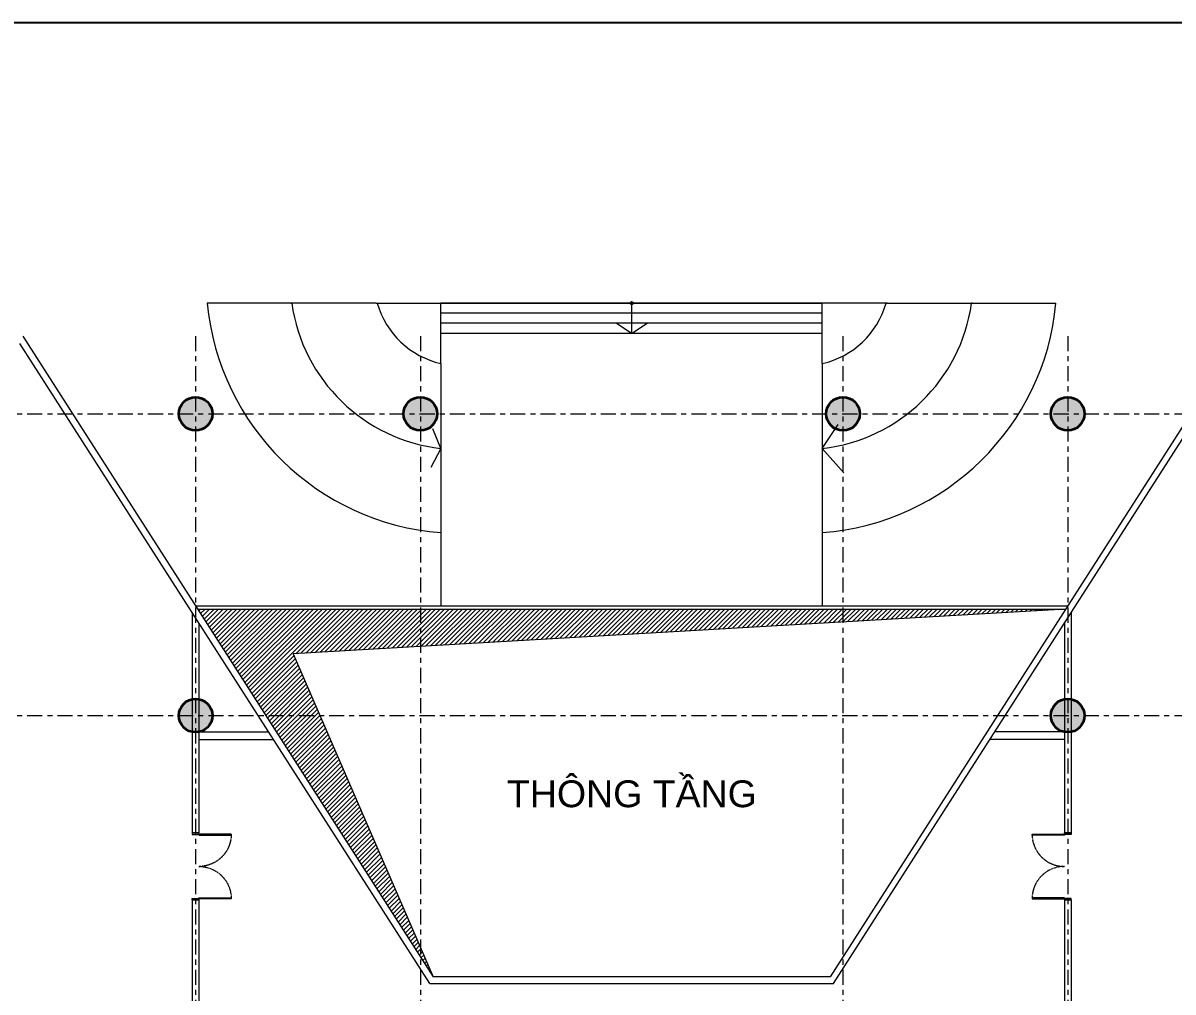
# Model space of a CAD drawing. Header units: millimetres. Extents: x 90964 to 877642, y 656808 to 1438307.
# Drawn here: x 355642 to 389927, y 1109288 to 1138189 of the extents above; entities that cross this region are included whole.
import ezdxf
from ezdxf.enums import TextEntityAlignment as Align

# ---------------------------------------------------------------- set-up
doc = ezdxf.new("R2010")
doc.units = ezdxf.units.MM
doc.header["$LTSCALE"] = 300
doc.linetypes.add('CENTER', pattern=[3, 1.5, -0.5, 0.5, -0.5])
doc.linetypes.add('HIDDEN2', pattern=[0.1875, 0.125, -0.0625])
doc.layers.get('Defpoints').update_dxf_attribs({"color": 6})
for name, color, linetype, lineweight in [('A-COT VACH', 2, 'Continuous', 35), ('A-CUA', 25, 'Continuous', 5), ('A-HATCH', 251, 'Continuous', 5), ('A-NET THAY', 125, 'Continuous', 18), ('A-TEXT', 9, 'Continuous', 18), ('A-TRUC', 250, 'CENTER', 5), ('A-WALL', 113, 'Continuous', 9)]:
    doc.layers.add(name, color=color, linetype=linetype, lineweight=lineweight)
doc.styles.add('A1-arial', font='arial.ttf', dxfattribs={"width": 0.8})

# ---------------------------------------------------------------- blocks, each defined once
blk = doc.blocks.new('LUOICOT THAPDOI')
at = {"layer": 'A-HATCH'}
h = blk.add_hatch(color=256, dxfattribs=at)
h.dxf.hatch_style = 1
edge = h.paths.add_edge_path()
edge.add_arc((220998, 1226625), 500, 0, 360)
edge = h.paths.add_edge_path()
edge.add_arc((233598, 1226625), 500, 0, 360)
edge = h.paths.add_edge_path()
edge.add_arc((246198, 1226625), 500, 0, 360)
edge = h.paths.add_edge_path()
edge.add_arc((246198, 1217625), 500, 0, 360)
edge = h.paths.add_edge_path()
edge.add_arc((233598, 1217625), 500, 0, 360)
edge = h.paths.add_edge_path()
edge.add_arc((220998, 1217625), 500, 0, 360)
edge = h.paths.add_edge_path()
edge.add_arc((214298, 1226625), 500, 0, 360)
edge = h.paths.add_edge_path()
edge.add_arc((201698, 1226625), 500, 0, 360)
edge = h.paths.add_edge_path()
edge.add_arc((194998, 1226625), 500, 0, 360)
edge = h.paths.add_edge_path()
edge.add_arc((182398, 1226625), 500, 0, 360)
edge = h.paths.add_edge_path()
edge.add_arc((169798, 1226625), 500, 0, 360)
edge = h.paths.add_edge_path()
edge.add_arc((169798, 1217625), 500, 0, 360)
edge = h.paths.add_edge_path()
edge.add_arc((169798, 1208625), 500, 0, 360)
edge = h.paths.add_edge_path()
edge.add_arc((169798, 1199625), 500, 0, 360)
edge = h.paths.add_edge_path()
edge.add_arc((182398, 1199625), 500, 0, 360)
edge = h.paths.add_edge_path()
edge.add_arc((182398, 1208625), 500, 0, 360)
edge = h.paths.add_edge_path()
edge.add_arc((182398, 1217625), 500, 0, 360)
edge = h.paths.add_edge_path()
edge.add_arc((194998, 1217625), 500, 0, 360)
edge = h.paths.add_edge_path()
edge.add_arc((194998, 1208625), 500, 0, 360)
edge = h.paths.add_edge_path()
edge.add_arc((194998, 1199625), 500, 0, 360)
edge = h.paths.add_edge_path()
edge.add_arc((201698, 1208625), 500, 0, 360)
edge = h.paths.add_edge_path()
edge.add_arc((214298, 1208625), 500, 0, 360)
edge = h.paths.add_edge_path()
edge.add_arc((220998, 1208625), 500, 0, 360)
edge = h.paths.add_edge_path()
edge.add_arc((220998, 1199625), 500, 0, 360)
edge = h.paths.add_edge_path()
edge.add_arc((233598, 1199625), 500, 0, 360)
edge = h.paths.add_edge_path()
edge.add_arc((233598, 1208625), 500, 0, 360)
edge = h.paths.add_edge_path()
edge.add_arc((246198, 1208625), 500, 0, 360)
edge = h.paths.add_edge_path()
edge.add_arc((246198, 1199625), 500, 0, 360)
at = {"layer": 'A-COT VACH'}
for centre in [(194998, 1226625), (201698, 1226625), (214298, 1226625), (220998, 1226625), (194998, 1217625), (220998, 1217625)]:
    blk.add_circle(centre, 500, dxfattribs=at)
at = {"layer": 'A-TRUC'}
for p, q in [((194998, 1228945), (194998, 1197405)), ((201698, 1228945), (201698, 1197405)), ((214298, 1228945), (214298, 1197405)), ((220998, 1228945), (220998, 1197405)), ((167478, 1226625), (248518, 1226625)), ((167478, 1217625), (248518, 1217625))]:
    blk.add_line(p, q, dxfattribs=at)
blk = doc.blocks.new('*U138')
for p, q in [((-2577, 1183), (-2617, 1183)), ((-2597, 100), (-2597, 1183)), ((-90, 1183), (-50, 1183)), ((-70, 100), (-70, 1183)), ((-2577, 100), (-2617, 100)), ((-90, 100), (-50, 100))]:
    blk.add_line(p, q)
for points in [[(-2617, 0), (-2577, 0), (-2577, 1283), (-2617, 1283)], [(-50, 0), (-90, 0), (-90, 1283), (-50, 1283)], [(0, -267), (-60, -267), (-60, -40), (-50, -40), (-50, 0), (0, 0)], [(-2667, -267), (-2607, -267), (-2607, -40), (-2617, -40), (-2617, 0), (-2667, 0)]]:
    blk.add_lwpolyline(points, close=True)
at = {"linetype": 'HIDDEN2'}
for centre, start, end in [((-2617, 0), 0, 90), ((-50, 0), 90, 180)]:
    blk.add_arc(centre, 1283, start, end, dxfattribs=at)

msp = doc.modelspace()

# ---------------------------------------------------------------- hatches: boundary and pattern name
at = {"layer": 'A-NET THAY'}
h = msp.add_hatch(dxfattribs=at)
h.set_pattern_fill('ANSI31', color=250, scale=30, double=1)
h.set_pattern_definition([(45, (420761.15, 1196025.32), (-67.35192, 67.35192), [])])
h.paths.add_polyline_path([(386723.6, 1120709.5), (360851.7, 1120709.5), (367868, 1109742.3), (363692, 1119377)])

# ---------------------------------------------------------------- linework, layer by layer
for p, q in [((366166.3, 1129832), (361137, 1129832)), ((366166.3, 1129832), (368102.9, 1129832)), ((379472.3, 1129832), (368102.9, 1129832)), ((368102.9, 1128032), (368102.9, 1129832)), ((368102.9, 1129832), (379472.3, 1129832)), ((373787.6, 1129832), (373787.6, 1128932)), ((379472.3, 1128032), (379472.3, 1129832)), ((381408.9, 1129832), (379472.3, 1129832)), ((381408.9, 1129832), (386438.2, 1129832)), ((379472.3, 1129532), (368102.9, 1129532)), ((379472.3, 1129232), (368102.9, 1129232)), ((373787.6, 1128932), (373327.2, 1129232)), ((373787.6, 1128932), (374248, 1129232)), ((379472.3, 1128932), (368102.9, 1128932)), ((368102.9, 1128032), (368102.9, 1120809.5)), ((379472.3, 1128032), (379472.3, 1120809.5)), ((368102.9, 1125499.7), (367855.6, 1126081.4)), ((379472.3, 1125499.7), (379948.6, 1126217.4)), ((368102.9, 1125499.7), (367798.6, 1124934.4)), ((379472.3, 1125499.7), (380110.6, 1124772.4))]:
    msp.add_line(p, q, dxfattribs=at)
msp.add_lwpolyline([(386723.6, 1120709.5), (363692, 1119377), (367868, 1109742.3)], dxfattribs=at)
for centre, radius in [((363651.7, 1129832), 14.7), ((373787.6, 1129832), 47.6), ((383921.7, 1129832), 14.7)]:
    msp.add_circle(centre, radius, dxfattribs=at)
for centre, radius, start, end in [((368676.9, 1130540.2), 7573, 185.36578, 265.65352), ((368676.9, 1130540.2), 5073, 188.02457, 263.50386), ((368676.9, 1130540.2), 2573, 195.97598, 257.11104), ((378898.4, 1130540.2), 7573, 274.34648, 354.63422), ((378898.4, 1130540.2), 5073, 276.49614, 351.97543), ((378898.4, 1130540.2), 2573, 282.88896, 344.02402)]:
    msp.add_arc(centre, radius, start, end, dxfattribs=at)
at = {"layer": 'A-WALL', "lineweight": 18}
for p, q in [((355641.6, 1128853.3), (367868, 1109742.3)), ((391933.6, 1128853.3), (379707.2, 1109742.3)), ((367767.6, 1109542.3), (355547.6, 1128633.3)), ((379807.7, 1109542.3), (392027.7, 1128633.3)), ((358349.6, 1124255.7), (358324.9, 1124288.9)), ((389225.6, 1124255.7), (389250.3, 1124288.9)), ((360787.7, 1120809.5), (386787.5, 1120809.5)), ((360687.7, 1120603), (360687.7, 1114033.3)), ((360851.7, 1120709.5), (386723.6, 1120709.5)), ((386887.5, 1120603), (386887.5, 1114033.3)), ((360887.7, 1120290.6), (360887.7, 1114033.3)), ((386687.5, 1120290.6), (386687.5, 1114033.3)), ((360887.7, 1117043.4), (362966.2, 1117043.4)), ((386687.5, 1117043.4), (384609.1, 1117043.4)), ((360887.7, 1116823.4), (363107, 1116823.4)), ((386687.5, 1116823.4), (384468.3, 1116823.4)), ((360687.7, 1114033.3), (360887.7, 1114033.3)), ((386887.5, 1114033.3), (386687.5, 1114033.3)), ((360687.7, 1112033.3), (360687.7, 1106033.3)), ((360687.7, 1112033.3), (360887.7, 1112033.3)), ((360887.7, 1112033.3), (360887.7, 1106033.3)), ((386687.5, 1112033.3), (386687.5, 1106033.3)), ((386887.5, 1112033.3), (386687.5, 1112033.3)), ((386887.5, 1112033.3), (386887.5, 1106033.3)), ((367767.6, 1109542.3), (379807.7, 1109542.3)), ((379707.2, 1109742.3), (367868, 1109742.3))]:
    msp.add_line(p, q, dxfattribs=at)
at = {"layer": 'Defpoints', "color": 1}
msp.add_lwpolyline([(294836.5, 1032589.3), (444169.9, 1032589.3), (444169.9, 1138189.3), (294836.5, 1138189.3)], close=True, dxfattribs=at)

# ---------------------------------------------------------------- block references
at = {"layer": 'A-COT VACH'}
msp.add_blockref('LUOICOT THAPDOI', (165789.6, -100092), dxfattribs=at)
at = {"layer": 'A-CUA', "extrusion": (0, 0, -1), "yscale": 0.7500000000000011, "zscale": -0.7500000000000011}
for p, xscale, rotation in [((-360887.7, 1114033.3), 0.7500000000000011, 90.00000000000001), ((-386687.5, 1114033.3), -0.7500000000000011, 270)]:
    msp.add_blockref('*U138', p, dxfattribs=dict(at, xscale=xscale, rotation=rotation))

# ---------------------------------------------------------------- texts
at = {"layer": 'A-TEXT', "style": 'A1-arial'}
msp.add_text('THÔNG TẦNG', height=800, dxfattribs=at).set_placement((373795, 1114800), align=Align.CENTER)

doc.saveas('drawing.dxf')
